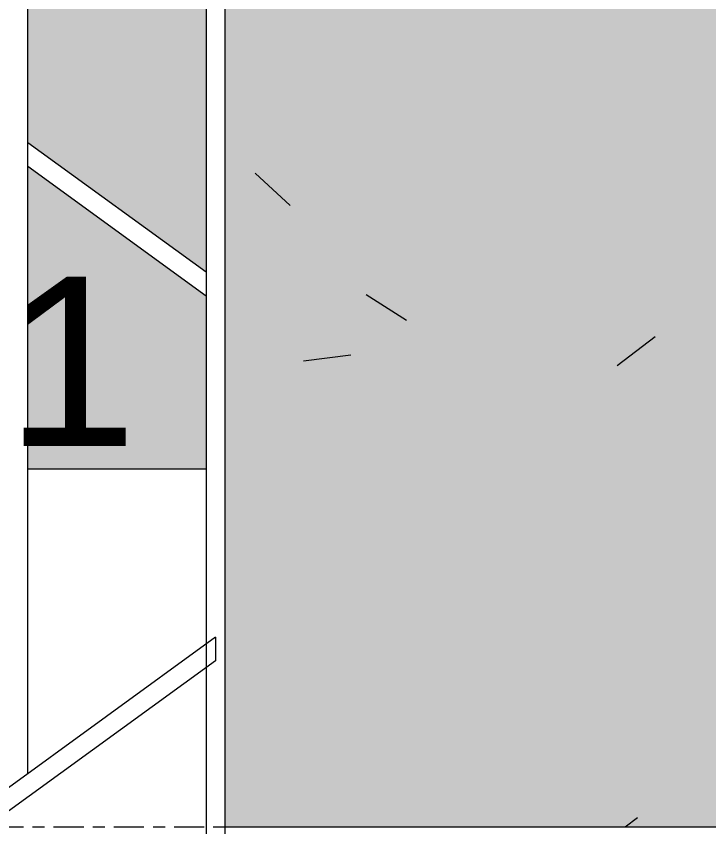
# Model space of a CAD drawing. Header units: millimetres. Extents: x 39389 to 101854, y -4225 to 80933.
# Drawn here: x 91355.4 to 91720.6, y 9000 to 9427.6 of the extents above; entities that cross this region are included whole.
import ezdxf

# ---------------------------------------------------------------- set-up
doc = ezdxf.new("R2010")
doc.units = ezdxf.units.MM
doc.linetypes.add('Centre', pattern=[31.75, 6.35, -4.7625, 15.875, -4.7625])
for name, color, linetype, lineweight in [('A-FLOR-HRAL', 11, 'Continuous', 18), ('A-FLOR-LEVL-2', 51, 'Centre', 9), ('A-WALL-PATT-1', 111, 'Continuous', 18), ('I-WALL', 2, 'Continuous', 18), ('S-STRS', 31, 'Continuous', 18), ('S-STRS-ANNO', 31, 'Continuous', 18)]:
    doc.layers.add(name, color=color, linetype=linetype, lineweight=lineweight)
doc.styles.add('Arial_3', font='arial.ttf', dxfattribs={"height": 89.295})

# ---------------------------------------------------------------- blocks, each defined once
blk = doc.blocks.new('Railing - Railing-V32-TKCS_THANG BỘ TB1 - MẶT CẮT')
at = {"layer": 'A-FLOR-HRAL'}
for p, q in [((-74263.99, 9292.52), (-74357.99, 9360.81)), ((-74357.99, 9348.45), (-74263.99, 9280.16))]:
    blk.add_line(p, q, dxfattribs=at)
blk = doc.blocks.new('Railing - 10mm-952832-TKCS_THANG BỘ TB1 - MẶT CẮT')
at = {"layer": 'A-FLOR-HRAL'}
blk.add_line((-74357.99, 26028.08), (-74357.99, 27015.72), dxfattribs=at)
blk = doc.blocks.new('Railing - 50 x 10mm-V38-TKCS_THANG BỘ TB1 - MẶT CẮT')
at = {"layer": 'A-FLOR-HRAL'}
for p, q in [((-74253.99, 8950), (-74253.99, 10091.27)), ((-74263.99, 10084.01), (-74263.99, 8811.11))]:
    blk.add_line(p, q, dxfattribs=at)
blk = doc.blocks.new('Railing - Railing-V40-TKCS_THANG BỘ TB1 - MẶT CẮT')
at = {"layer": 'A-FLOR-HRAL'}
for p, q in [((-74258.99, 9100), (-76338.99, 7588.89)), ((-74258.99, 9100), (-74258.99, 9087.64)), ((-74258.99, 9087.64), (-76338.99, 7576.53))]:
    blk.add_line(p, q, dxfattribs=at)
for name, p in [('Railing - 50 x 10mm-V38-TKCS_THANG BỘ TB1 - MẶT CẮT', (0, 0)), ('Railing - 10mm-952832-TKCS_THANG BỘ TB1 - MẶT CẮT', (0, -17000))]:
    blk.add_blockref(name, p)

msp = doc.modelspace()

# ---------------------------------------------------------------- hatches: boundary and pattern name
at = {"layer": 'A-WALL-PATT-1'}
h = msp.add_hatch(dxfattribs=at)
h.set_pattern_fill('FP_12', color=256, style=0, pattern_type=2)
h.set_pattern_definition([(50, (91113.64, 15225), (546.553, -47.817), [57.15, -628.65]), (355, (91113.64, 15225), (-105.73, 573.17), [45.72, -502.92]), (100.451, (91159.2, 15221), (440.828, 525.35), [48.57, -534.27]), (46.184, (91113.64, 15377.4), (813.24, -126.13), [85.725, -942.975]), (96.636, (91181.4, 15366.9), (712.21, 742.28), [72.855, -801.405]), (351.184, (91113.64, 15377.4), (712.21, 742.28), [68.58, -754.38]), (21, (91189.84, 15339.3), (454.843, -306.796), [57.15, -628.65]), (326, (91189.84, 15339.3), (185.406, 552.564), [45.72, -502.92]), (71.451, (91227.75, 15313.73), (640.25, 245.764), [48.57, -534.27]), (37.5, (91113.64, 15225), (9.2664, 253.665), [25.146, -471.678, 25.146, -485.394, -504.825]), (37.5, (91113.64, 15225), (9.2664, 253.665), [-1007.364, 25.146, -479.68]), (7.5, (91113.64, 15225), (200.46, 300.541), [25.146, -265.938, 25.146, -460.248, -192.405]), (7.5, (91113.64, 15225), (200.46, 300.541), [-776.478, 25.146, -167.26]), (327.5, (90943.72, 15225), (406.773, -17.1864), [25.146, -165.354, 25.146, -569.214, -788.67]), (327.5, (90943.72, 15225), (406.773, -17.1864), [-784.86, 25.146, -763.524]), (317.5, (90867.52, 15225), (444.388, 76.28), [25.146, -222.504, 25.146, -369.57, -560.07]), (317.5, (90867.52, 15225), (444.388, 76.28), [-642.366, 25.146, -534.924])])
h.paths.add_polyline_path([(92922.6, 9000), (92922.6, 11930), (92682.65, 11930), (92682.65, 11550), (92607.65, 11550), (92607.65, 9000)])
h.paths.add_polyline_path([(91465.55, 9000), (92407.65, 9000), (92407.65, 11550), (91212.6, 11550), (91212.6, 10469.02), (91460.55, 10288.89), (91460.55, 10276.53), (91465.55, 10272.9), (91465.55, 9138.89)])
h.paths.add_polyline_path([(91247.55, 9188.89), (91247.55, 9431.27), (91212.6, 9456.66), (91212.6, 9188.89)])
h.paths.add_polyline_path([(91257.55, 9188.89), (91351.55, 9188.89), (91351.55, 9355.72), (91257.55, 9424.01), (91257.55, 9276.53)])
h.paths.add_polyline_path([(91361.55, 9188.89), (91455.55, 9188.89), (91455.55, 9280.16), (91361.55, 9348.45), (91361.55, 9276.53)])
h.paths.add_polyline_path([(91455.55, 9292.52), (91455.55, 10084.01), (91361.55, 10015.72), (91361.55, 9360.81)])
h.paths.add_polyline_path([(91351.55, 9368.08), (91351.55, 10008.45), (91257.55, 9940.16), (91257.55, 9436.37), (91317.17, 9393.05)])
h.paths.add_polyline_path([(91247.55, 9443.63), (91247.55, 9932.9), (91212.6, 9907.51), (91212.6, 9469.02)])
h.paths.add_polyline_path([(91212.6, 9919.87), (91247.55, 9945.26), (91247.55, 10431.27), (91212.6, 10456.66), (91212.6, 10100)])
h.paths.add_polyline_path([(91257.55, 9952.52), (91351.55, 10020.81), (91351.55, 10355.72), (91257.55, 10424.01), (91257.55, 10100)])
h.paths.add_polyline_path([(91361.55, 10028.08), (91455.55, 10096.37), (91455.55, 10280.16), (91361.55, 10348.45), (91361.55, 10100)])
h.paths.add_polyline_path([(91212.6, 12350), (91247.55, 12350), (91247.55, 12369.34), (91212.6, 12394.73)])
h.paths.add_polyline_path([(92407.65, 12350), (92407.65, 12400), (91465.55, 12400), (91465.55, 12350), (92382.65, 12350)])
h.paths.add_polyline_path([(91271.09, 12350), (91274.17, 12350), (91272.63, 12351.12)])
h.paths.add_polyline_path([(92607.65, 12350), (92922.6, 12350), (92922.6, 12400), (92607.65, 12400)])
h.paths.add_polyline_path([(91257.55, 12352.52), (91264.12, 12357.3), (91257.55, 12362.07)])
h = msp.add_hatch(dxfattribs=at)
h.set_pattern_fill('FP_13', color=256, style=0, pattern_type=2)
h.set_pattern_definition([(37.5, (91113.644, 15225), (-2.40047, 73.41204), [2.515, -55.397, 2.515, -62.255, -61.913]), (37.5, (91113.644, 15225), (-2.40047, 73.41204), [-122.682, 2.515, -59.398]), (7.5, (91113.64, 15225), (67.4282, 107.524), [2.515, -28.727, 2.515, -49.682, -20.003]), (7.5, (91113.64, 15225), (67.4282, 107.524), [-83.439, 2.515, -17.488]), (327.5, (91066.78, 15225), (118.6493, 0.2155), [2.515, -16.535, 2.515, -66.065, -89.535]), (327.5, (91066.78, 15225), (118.6493, 0.2155), [-87.63, 2.515, -87.02]), (317.5, (91066.78, 15225), (114.5339, 33.4393), [2.515, -7.01, 2.515, -42.443, -51.435]), (317.5, (91066.78, 15225), (114.5339, 33.4393), [-54.483, 2.515, -48.92])])
h.paths.add_polyline_path([(92922.6, 9000), (92922.6, 11930), (92682.65, 11930), (92682.65, 11550), (92607.65, 11550), (92607.65, 9000)])
h.paths.add_polyline_path([(91465.55, 9000), (92407.65, 9000), (92407.65, 11550), (91212.6, 11550), (91212.6, 10469.02), (91460.55, 10288.89), (91460.55, 10276.53), (91465.55, 10272.9), (91465.55, 9138.89)])
h.paths.add_polyline_path([(91247.55, 9188.89), (91247.55, 9431.27), (91212.6, 9456.66), (91212.6, 9188.89)])
h.paths.add_polyline_path([(91257.55, 9188.89), (91351.55, 9188.89), (91351.55, 9355.72), (91257.55, 9424.01), (91257.55, 9276.53)])
h.paths.add_polyline_path([(91361.55, 9188.89), (91455.55, 9188.89), (91455.55, 9280.16), (91361.55, 9348.45), (91361.55, 9276.53)])
h.paths.add_polyline_path([(91455.55, 9292.52), (91455.55, 10084.01), (91361.55, 10015.72), (91361.55, 9360.81)])
h.paths.add_polyline_path([(91351.55, 9368.08), (91351.55, 10008.45), (91257.55, 9940.16), (91257.55, 9436.37), (91317.17, 9393.05)])
h.paths.add_polyline_path([(91247.55, 9443.63), (91247.55, 9932.9), (91212.6, 9907.51), (91212.6, 9469.02)])
h.paths.add_polyline_path([(91212.6, 9919.87), (91247.55, 9945.26), (91247.55, 10431.27), (91212.6, 10456.66), (91212.6, 10100)])
h.paths.add_polyline_path([(91257.55, 9952.52), (91351.55, 10020.81), (91351.55, 10355.72), (91257.55, 10424.01), (91257.55, 10100)])
h.paths.add_polyline_path([(91361.55, 10028.08), (91455.55, 10096.37), (91455.55, 10280.16), (91361.55, 10348.45), (91361.55, 10100)])
h.paths.add_polyline_path([(91212.6, 12350), (91247.55, 12350), (91247.55, 12369.34), (91212.6, 12394.73)])
h.paths.add_polyline_path([(92407.65, 12350), (92407.65, 12400), (91465.55, 12400), (91465.55, 12350), (92382.65, 12350)])
h.paths.add_polyline_path([(91271.09, 12350), (91274.17, 12350), (91272.63, 12351.12)])
h.paths.add_polyline_path([(92607.65, 12350), (92922.6, 12350), (92922.6, 12400), (92607.65, 12400)])
h.paths.add_polyline_path([(91257.55, 12352.52), (91264.12, 12357.3), (91257.55, 12362.07)])

# ---------------------------------------------------------------- linework, layer by layer
at = {"layer": 'A-FLOR-LEVL-2'}
msp.add_line((85744.3, 9000), (97843.93, 9000), dxfattribs=at)
at = {"layer": 'I-WALL'}
msp.add_line((91465.55, 9000), (92407.65, 9000), dxfattribs=at)
at = {"layer": 'S-STRS'}
msp.add_line((91361.55, 9188.89), (91455.55, 9188.89), dxfattribs=at)

# ---------------------------------------------------------------- block references
at = {"layer": 'A-FLOR-HRAL'}
for name in ['Railing - Railing-V32-TKCS_THANG BỘ TB1 - MẶT CẮT', 'Railing - Railing-V40-TKCS_THANG BỘ TB1 - MẶT CẮT']:
    msp.add_blockref(name, (165719.54, 0), dxfattribs=at)

# ---------------------------------------------------------------- texts
at = {"layer": 'S-STRS-ANNO', "insert": (91349.8, 9290.24), "char_height": 89.3, "width": 82.4141, "attachment_point": 1, "line_spacing_factor": 0.941778, "style": 'Arial_3'}
msp.add_mtext('1', dxfattribs=at)

doc.saveas('drawing.dxf')
